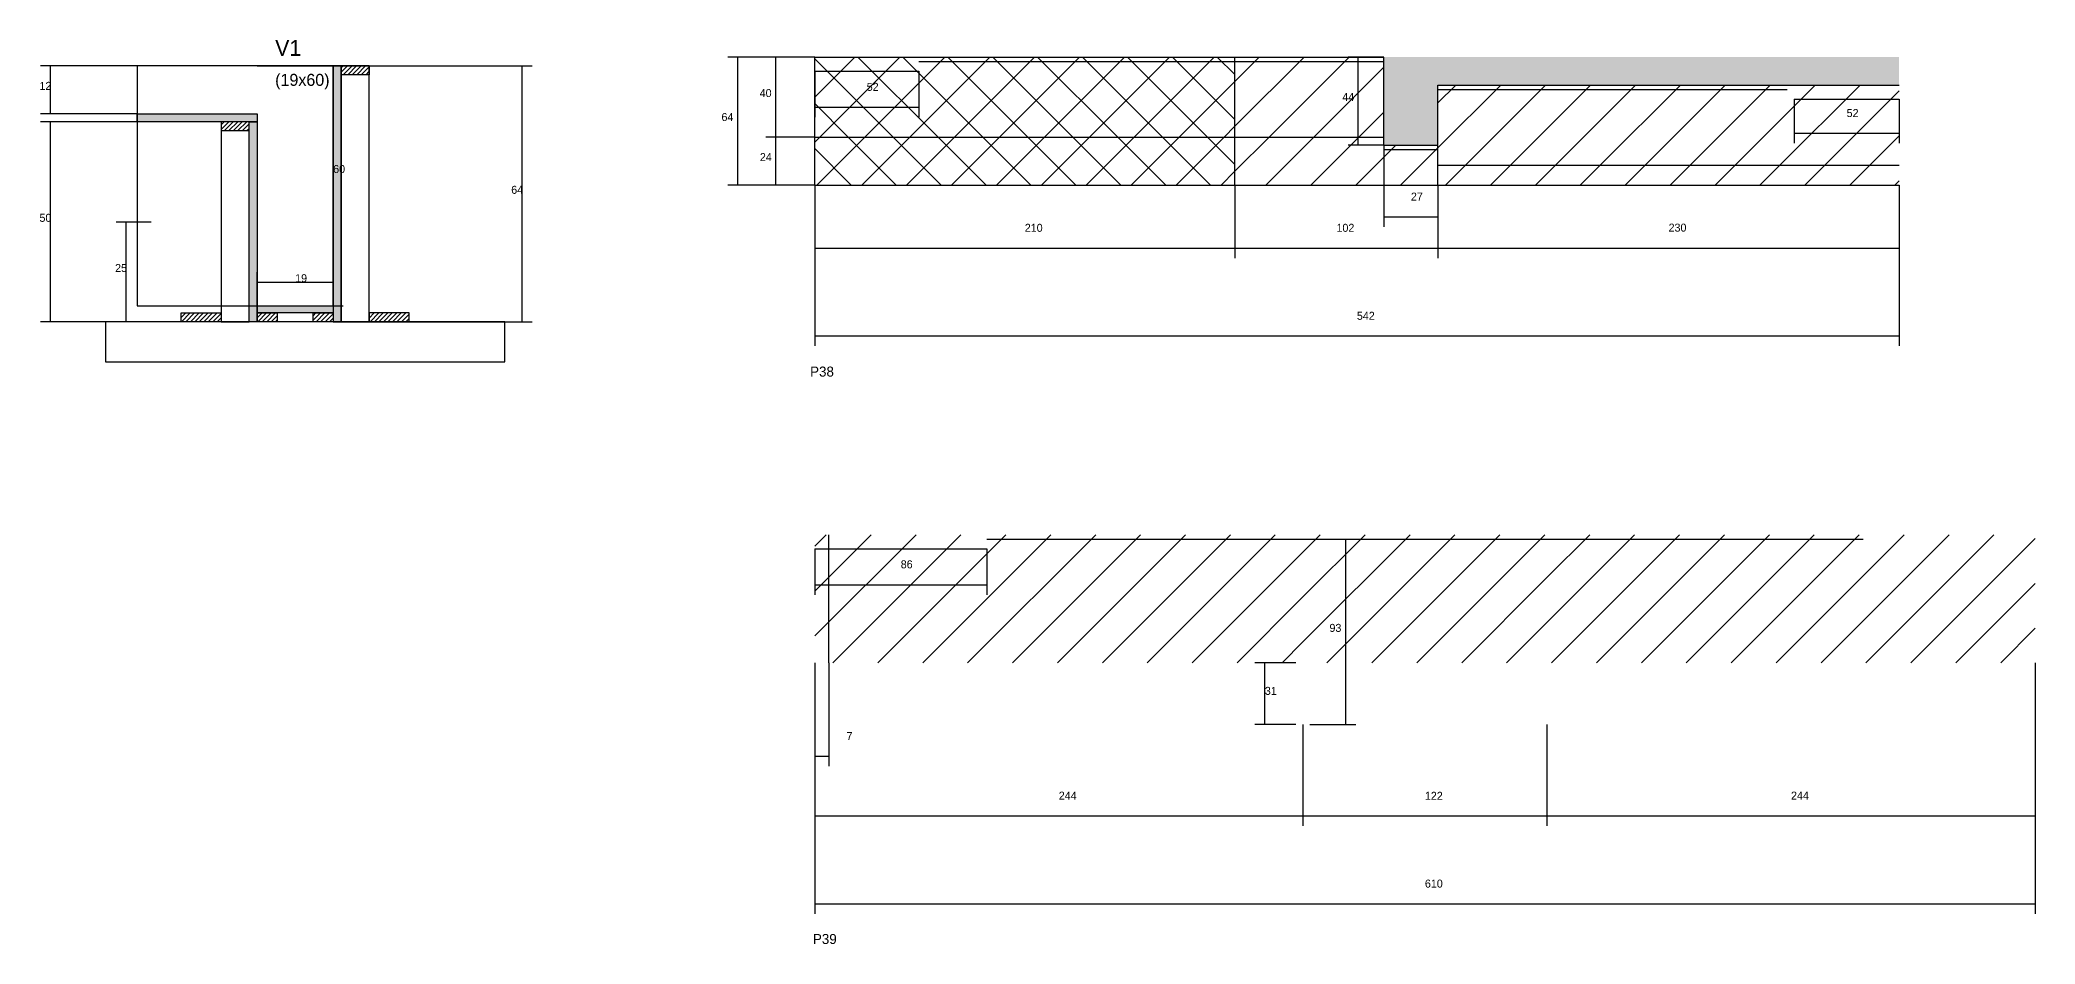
# Model space of a CAD drawing. Header units: metres. Extents: x -10116 to -7628, y 14267 to 15544.
# Drawn here: x -8625 to -7628, y 15091 to 15544 of the extents above; entities that cross this region are included whole.
import ezdxf

# ---------------------------------------------------------------- set-up
doc = ezdxf.new("R2010")
doc.units = ezdxf.units.M
for name, color, linetype in [('CONCRETO', 251, 'Continuous'), ('COTA', 241, 'Continuous'), ('Hachura', 253, 'Continuous'), ('Madeira', 126, 'Continuous'), ('NOMENCLATURA', 7, 'Continuous'), ('Painéis', 200, 'Continuous'), ('SARR_2.2x7', 40, 'Continuous'), ('Texto Seção', 7, 'Continuous')]:
    doc.layers.add(name, color=color, linetype=linetype)

msp = doc.modelspace()

# ---------------------------------------------------------------- hatches: boundary and pattern name
at = {"layer": 'COTA'}
h = msp.add_hatch(dxfattribs=at)
h.set_pattern_fill('AR-CONC', scale=0.03)
h.paths.add_polyline_path([(-7926.3, 15521.1), (-7695.8, 15521.1), (-7695.8, 15535.1), (-7953.3, 15535.1), (-7953.3, 15491.1), (-7926.3, 15491.1)])
at = {"layer": 'Hachura'}
h = msp.add_hatch(color=8, dxfattribs=at)
h.dxf.hatch_style = 1
h.paths.add_polyline_path([(-8474.5, 15530.7), (-8478.5, 15530.7), (-8478.5, 15530.7), (-8478.5, 15402.7), (-8478.5, 15402.7), (-8474.5, 15402.7), (-8474.5, 15402.7), (-8474.5, 15530.7)])
h = msp.add_hatch(dxfattribs=at)
h.set_pattern_fill('ANSI31', scale=0.5)
h.paths.add_polyline_path([(-8460.5, 15530.7), (-8460.5, 15526.3), (-8460.5, 15526.3), (-8474.5, 15526.3), (-8474.5, 15526.3), (-8474.5, 15530.7), (-8474.5, 15530.7), (-8460.5, 15530.7)])
h = msp.add_hatch(dxfattribs=at)
h.set_pattern_fill('ANSI37', scale=5)
h.paths.add_polyline_path([(-8027.8, 15495.1), (-8027.8, 15535.1), (-8237.8, 15535.1), (-8237.8, 15495.1)])
h = msp.add_hatch(dxfattribs=at)
h.set_pattern_fill('ANSI31', scale=5)
h.paths.add_polyline_path([(-7953.3, 15495.1), (-7953.3, 15535.1), (-8027.8, 15535.1), (-8027.8, 15495.1)])
h = msp.add_hatch(dxfattribs=at)
h.set_pattern_fill('ANSI31', scale=5)
h.paths.add_polyline_path([(-7695.8, 15481.1), (-7695.8, 15521.1), (-7926.3, 15521.1), (-7926.3, 15481.1)])
h = msp.add_hatch(color=8, dxfattribs=at)
h.dxf.hatch_style = 1
h.paths.add_polyline_path([(-8576.5, 15502.7), (-8576.5, 15506.7), (-8576.5, 15506.7), (-8516.5, 15506.7), (-8516.5, 15506.7), (-8516.5, 15502.7), (-8516.5, 15502.7), (-8576.5, 15502.7)])
h = msp.add_hatch(dxfattribs=at)
h.set_pattern_fill('ANSI31', scale=0.5)
h.paths.add_polyline_path([(-8534.5, 15502.7), (-8534.5, 15498.3), (-8534.5, 15498.3), (-8520.5, 15498.3), (-8520.5, 15498.3), (-8520.5, 15502.7), (-8520.5, 15502.7), (-8534.5, 15502.7)])
h = msp.add_hatch(color=8, dxfattribs=at)
h.dxf.hatch_style = 1
h.paths.add_polyline_path([(-8520.5, 15502.7), (-8516.5, 15502.7), (-8516.5, 15502.7), (-8516.5, 15402.7), (-8516.5, 15402.7), (-8520.5, 15402.7), (-8520.5, 15402.7), (-8520.5, 15502.7)])
h = msp.add_hatch(dxfattribs=at)
h.set_pattern_fill('ANSI37', scale=5)
h.paths.add_polyline_path([(-8237.8, 15495.1), (-8237.8, 15471.1), (-8027.8, 15471.1), (-8027.8, 15495.1)])
h = msp.add_hatch(dxfattribs=at)
h.set_pattern_fill('ANSI31', scale=5)
h.paths.add_polyline_path([(-8027.8, 15495.1), (-8027.8, 15471.1), (-7926.3, 15471.1), (-7926.3, 15491.1), (-7953.3, 15491.1), (-7953.3, 15495.1)])
h = msp.add_hatch(dxfattribs=at)
h.set_pattern_fill('ANSI31', scale=5)
h.paths.add_polyline_path([(-7926.3, 15481.1), (-7926.3, 15471.1), (-7695.8, 15471.1), (-7695.8, 15481.1)])
h = msp.add_hatch(color=8, dxfattribs=at)
h.dxf.hatch_style = 1
h.paths.add_polyline_path([(-8516.5, 15407.1), (-8516.5, 15410.7), (-8516.5, 15410.7), (-8478.5, 15410.7), (-8478.5, 15410.7), (-8478.5, 15407.1), (-8478.5, 15407.1), (-8516.5, 15407.1)])
h = msp.add_hatch(dxfattribs=at)
h.set_pattern_fill('ANSI31', scale=0.5)
h.paths.add_polyline_path([(-8554.5, 15402.7), (-8554.5, 15407.1), (-8554.5, 15407.1), (-8534.5, 15407.1), (-8534.5, 15407.1), (-8534.5, 15402.7), (-8534.5, 15402.7), (-8554.5, 15402.7)])
h = msp.add_hatch(dxfattribs=at)
h.set_pattern_fill('ANSI31', scale=0.5)
h.paths.add_polyline_path([(-8516.5, 15402.7), (-8516.5, 15407.1), (-8516.5, 15407.1), (-8506.5, 15407.1), (-8506.5, 15407.1), (-8506.5, 15402.7), (-8506.5, 15402.7), (-8516.5, 15402.7)])
h = msp.add_hatch(dxfattribs=at)
h.set_pattern_fill('ANSI31', scale=0.5)
h.paths.add_polyline_path([(-8488.5, 15402.7), (-8488.5, 15407.1), (-8488.5, 15407.1), (-8478.5, 15407.1), (-8478.5, 15407.1), (-8478.5, 15402.7), (-8478.5, 15402.7), (-8488.5, 15402.7)])
h = msp.add_hatch(dxfattribs=at)
h.set_pattern_fill('ANSI31', scale=0.5)
h.paths.add_polyline_path([(-8440.5, 15402.7), (-8440.5, 15407.1), (-8440.5, 15407.1), (-8460.5, 15407.1), (-8460.5, 15407.1), (-8460.5, 15402.7), (-8460.5, 15402.7), (-8440.5, 15402.7)])
h = msp.add_hatch(dxfattribs=at)
h.set_pattern_fill('ANSI31', scale=5)
h.paths.add_polyline_path([(-8237.8, 15296.2), (-8237.8, 15232.2), (-7993.8, 15232.2), (-7993.8, 15296.2)])
h = msp.add_hatch(dxfattribs=at)
h.set_pattern_fill('ANSI31', scale=5)
h.paths.add_polyline_path([(-7871.8, 15232.2), (-7871.8, 15296.2), (-7993.8, 15296.2), (-7993.8, 15232.2)])
h = msp.add_hatch(dxfattribs=at)
h.set_pattern_fill('ANSI31', scale=5)
h.paths.add_polyline_path([(-7871.8, 15232.2), (-7627.8, 15232.2), (-7627.8, 15296.2), (-7871.8, 15296.2)])

# ---------------------------------------------------------------- linework, layer by layer
at = {"layer": 'CONCRETO'}
for points in [[(-8478.5, 15510.7), (-8478.5, 15530.7), (-8576.5, 15530.7), (-8576.5, 15506.7), (-8516.5, 15506.7), (-8516.5, 15410.7), (-8478.5, 15410.7), (-8478.5, 15510.7)], [(-8576.5, 15410.7), (-8478.5, 15410.7), (-8478.5, 15530.7), (-8576.5, 15530.7)]]:
    msp.add_lwpolyline(points, close=True, dxfattribs=at)
at = {"layer": 'COTA'}
for p, q in [((-8576.5, 15530.7), (-8624.8, 15530.7)), ((-8619.8, 15506.7), (-8619.8, 15530.7)), ((-8516.5, 15530.7), (-8473.5, 15530.7)), ((-8478.5, 15410.7), (-8478.5, 15530.7)), ((-8460.5, 15530.7), (-8379, 15530.7)), ((-8384, 15402.7), (-8384, 15530.7)), ((-8237.8, 15535.1), (-8281.3, 15535.1)), ((-8276.3, 15471.1), (-8276.3, 15535.1)), ((-8237.8, 15535.1), (-8262.2, 15535.1)), ((-8257.2, 15495.1), (-8257.2, 15535.1)), ((-8237.8, 15528.1), (-8237.8, 15505)), ((-8185.8, 15528.1), (-8185.8, 15505)), ((-7953.3, 15535.1), (-7971.1, 15535.1)), ((-7966.1, 15491.1), (-7966.1, 15535.1)), ((-8237.8, 15510), (-8185.8, 15510)), ((-7748.3, 15514.1), (-7748.3, 15492)), ((-7695.8, 15514.1), (-7695.8, 15492)), ((-8576.5, 15506.7), (-8624.8, 15506.7)), ((-8576.5, 15502.7), (-8624.8, 15502.7)), ((-8619.8, 15402.7), (-8619.8, 15502.7)), ((-8237.8, 15495.1), (-8262.2, 15495.1)), ((-8237.8, 15495.1), (-8262.2, 15495.1)), ((-8257.2, 15471.1), (-8257.2, 15495.1)), ((-7953.3, 15491.1), (-7971.1, 15491.1)), ((-7953.3, 15491.1), (-7953.3, 15450.2)), ((-7748.3, 15497), (-7695.8, 15497)), ((-8237.8, 15471.1), (-8281.3, 15471.1)), ((-8237.8, 15471.1), (-8262.2, 15471.1)), ((-8237.8, 15471.1), (-8237.8, 15434.6)), ((-8237.8, 15471.1), (-8237.8, 15390.6)), ((-8027.8, 15471.1), (-8027.8, 15434.6)), ((-8027.8, 15471.1), (-8027.8, 15434.6)), ((-7926.3, 15471.1), (-7926.3, 15434.6)), ((-7926.3, 15471.1), (-7926.3, 15434.6)), ((-7926.3, 15471.1), (-7926.3, 15450.2)), ((-7695.8, 15471.1), (-7695.8, 15390.6)), ((-7695.8, 15471.1), (-7695.8, 15434.6)), ((-8569.5, 15452.6), (-8587, 15452.6)), ((-8582, 15402.7), (-8582, 15452.6)), ((-7953.3, 15455.2), (-7926.3, 15455.2)), ((-8237.8, 15439.6), (-8027.8, 15439.6)), ((-8027.8, 15439.6), (-7926.3, 15439.6)), ((-7926.3, 15439.6), (-7695.8, 15439.6)), ((-8516.5, 15410.7), (-8516.5, 15427.5)), ((-8516.5, 15422.5), (-8478.5, 15422.5)), ((-8478.5, 15410.7), (-8478.5, 15427.5)), ((-8516.5, 15410.7), (-8473.5, 15410.7)), ((-8554.5, 15402.7), (-8624.8, 15402.7)), ((-8569.5, 15402.7), (-8587, 15402.7)), ((-8440.5, 15402.7), (-8379, 15402.7)), ((-8237.8, 15395.6), (-7695.8, 15395.6)), ((-8237.8, 15289.2), (-8237.8, 15266.2)), ((-8151.8, 15289.2), (-8151.8, 15266.2)), ((-7990.3, 15294), (-7967.4, 15294)), ((-7972.4, 15201.2), (-7972.4, 15294)), ((-8237.8, 15271.2), (-8151.8, 15271.2)), ((-8237.8, 15232.2), (-8237.8, 15180.5)), ((-8230.8, 15232.2), (-8230.8, 15180.5)), ((-7997.3, 15232.2), (-8017.8, 15232.2)), ((-8012.8, 15201.2), (-8012.8, 15232.2)), ((-7627.8, 15232.2), (-7627.8, 15150.6)), ((-7627.8, 15232.2), (-7627.8, 15106.6)), ((-8237.8, 15201.2), (-8237.8, 15150.6)), ((-8237.8, 15201.2), (-8237.8, 15106.6)), ((-7997.3, 15201.2), (-8017.8, 15201.2)), ((-7993.8, 15201.2), (-7993.8, 15150.6)), ((-7993.8, 15201.2), (-7993.8, 15150.6)), ((-7990.3, 15201.2), (-7967.4, 15201.2)), ((-7871.8, 15201.2), (-7871.8, 15150.6)), ((-7871.8, 15201.2), (-7871.8, 15150.6)), ((-8237.8, 15185.5), (-8230.8, 15185.5)), ((-8237.8, 15155.6), (-7993.8, 15155.6)), ((-7993.8, 15155.6), (-7871.8, 15155.6)), ((-7871.8, 15155.6), (-7627.8, 15155.6)), ((-8237.8, 15111.6), (-7627.8, 15111.6))]:
    msp.add_line(p, q, dxfattribs=at)
at = {"layer": 'Madeira'}
for points in [[(-8460.5, 15530.7), (-8460.5, 15526.3), (-8474.5, 15526.3), (-8474.5, 15530.7)], [(-8460.5, 15530.7), (-8474.5, 15530.7), (-8474.5, 15402.7), (-8460.5, 15402.7)], [(-8534.5, 15502.7), (-8534.5, 15498.3), (-8520.5, 15498.3), (-8520.5, 15502.7)], [(-8534.5, 15402.7), (-8520.5, 15402.7), (-8520.5, 15502.7), (-8534.5, 15502.7)], [(-8592.3, 15382.7), (-8392.7, 15382.7), (-8392.7, 15402.7), (-8592.3, 15402.7)], [(-8554.5, 15402.7), (-8554.5, 15407.1), (-8534.5, 15407.1), (-8534.5, 15402.7)], [(-8516.5, 15402.7), (-8516.5, 15407.1), (-8506.5, 15407.1), (-8506.5, 15402.7)], [(-8488.5, 15402.7), (-8488.5, 15407.1), (-8478.5, 15407.1), (-8478.5, 15402.7)], [(-8440.5, 15402.7), (-8440.5, 15407.1), (-8460.5, 15407.1), (-8460.5, 15402.7)]]:
    msp.add_lwpolyline(points, close=True, dxfattribs=at)
at = {"layer": 'Painéis'}
for p, q in [((-8237.8, 15535.1), (-7953.3, 15535.1)), ((-8237.8, 15471.1), (-8237.8, 15535.1)), ((-8027.8, 15471.1), (-8027.8, 15535.1)), ((-7953.3, 15491.1), (-7953.3, 15535.1)), ((-7926.3, 15521.1), (-7695.8, 15521.1)), ((-7926.3, 15471.1), (-7926.3, 15521.1)), ((-8576.5, 15506.7), (-8516.5, 15506.7)), ((-8237.8, 15495.1), (-7953.3, 15495.1)), ((-7953.3, 15491.1), (-7926.3, 15491.1)), ((-7926.3, 15481.1), (-7695.8, 15481.1)), ((-8237.8, 15471.1), (-7695.8, 15471.1))]:
    msp.add_line(p, q, dxfattribs=at)
for points in [[(-8474.5, 15530.7), (-8478.5, 15530.7), (-8478.5, 15402.7), (-8474.5, 15402.7)], [(-8576.5, 15502.7), (-8576.5, 15506.7), (-8516.5, 15506.7), (-8516.5, 15502.7)], [(-8520.5, 15502.7), (-8516.5, 15502.7), (-8516.5, 15402.7), (-8520.5, 15402.7)], [(-8516.5, 15407.1), (-8516.5, 15410.7), (-8478.5, 15410.7), (-8478.5, 15407.1)]]:
    msp.add_lwpolyline(points, close=True, dxfattribs=at)
at = {"layer": 'SARR_2.2x7'}
for p, q in [((-8237.8, 15528.1), (-8185.8, 15528.1)), ((-8185.8, 15532.9), (-8027.8, 15532.9)), ((-8027.8, 15532.9), (-7953.3, 15532.9)), ((-7926.3, 15518.9), (-7751.8, 15518.9)), ((-7748.3, 15514.1), (-7695.8, 15514.1)), ((-7953.3, 15488.9), (-7926.3, 15488.9)), ((-8237.8, 15289.2), (-8151.8, 15289.2)), ((-8230.8, 15232.2), (-8230.8, 15296.2)), ((-8151.8, 15294), (-7993.8, 15294)), ((-7993.8, 15294), (-7871.8, 15294)), ((-7871.8, 15294), (-7713.8, 15294))]:
    msp.add_line(p, q, dxfattribs=at)

# ---------------------------------------------------------------- texts
at = {"layer": 'COTA'}
for s, p in [('12', (-8625.3, 15518.7)), ('40', (-8265.3, 15515.1)), ('52', (-8211.8, 15518.2)), ('44', (-7974.1, 15513.1)), ('52', (-7722, 15505.1)), ('64', (-8284.4, 15503.1)), ('60', (-8478.5, 15477.1)), ('24', (-8265.2, 15483.1)), ('64', (-8389.5, 15466.7)), ('27', (-7939.8, 15463.3)), ('50', (-8625.3, 15452.7)), ('210', (-8132.8, 15447.7)), ('102', (-7977, 15447.7)), ('230', (-7811, 15447.8)), ('25', (-8587.5, 15427.6)), ('19', (-8497.5, 15422.5)), ('542', (-7966.8, 15403.7)), ('86', (-8194.8, 15279.4)), ('93', (-7980.5, 15247.6)), ('31', (-8012.8, 15216.1)), ('7', (-8221.9, 15193.5)), ('244', (-8115.8, 15163.7)), ('122', (-7932.8, 15163.6)), ('244', (-7749.8, 15163.7)), ('610', (-7932.8, 15119.7))]:
    msp.add_text(s, height=4, dxfattribs=at).set_placement(p)
at = {"layer": 'NOMENCLATURA'}
for s, p in [('P38', (-8240.1, 15375.3)), ('P39', (-8238.7, 15091.5))]:
    msp.add_text(s, height=5, dxfattribs=at).set_placement(p)
at = {"layer": 'Texto Seção'}
for s, height, p in [('V1', 8, (-8507.5, 15535.7)), ('(19x60)', 6, (-8507.5, 15520.7))]:
    msp.add_text(s, height=height, dxfattribs=at).set_placement(p)

doc.saveas('drawing.dxf')
